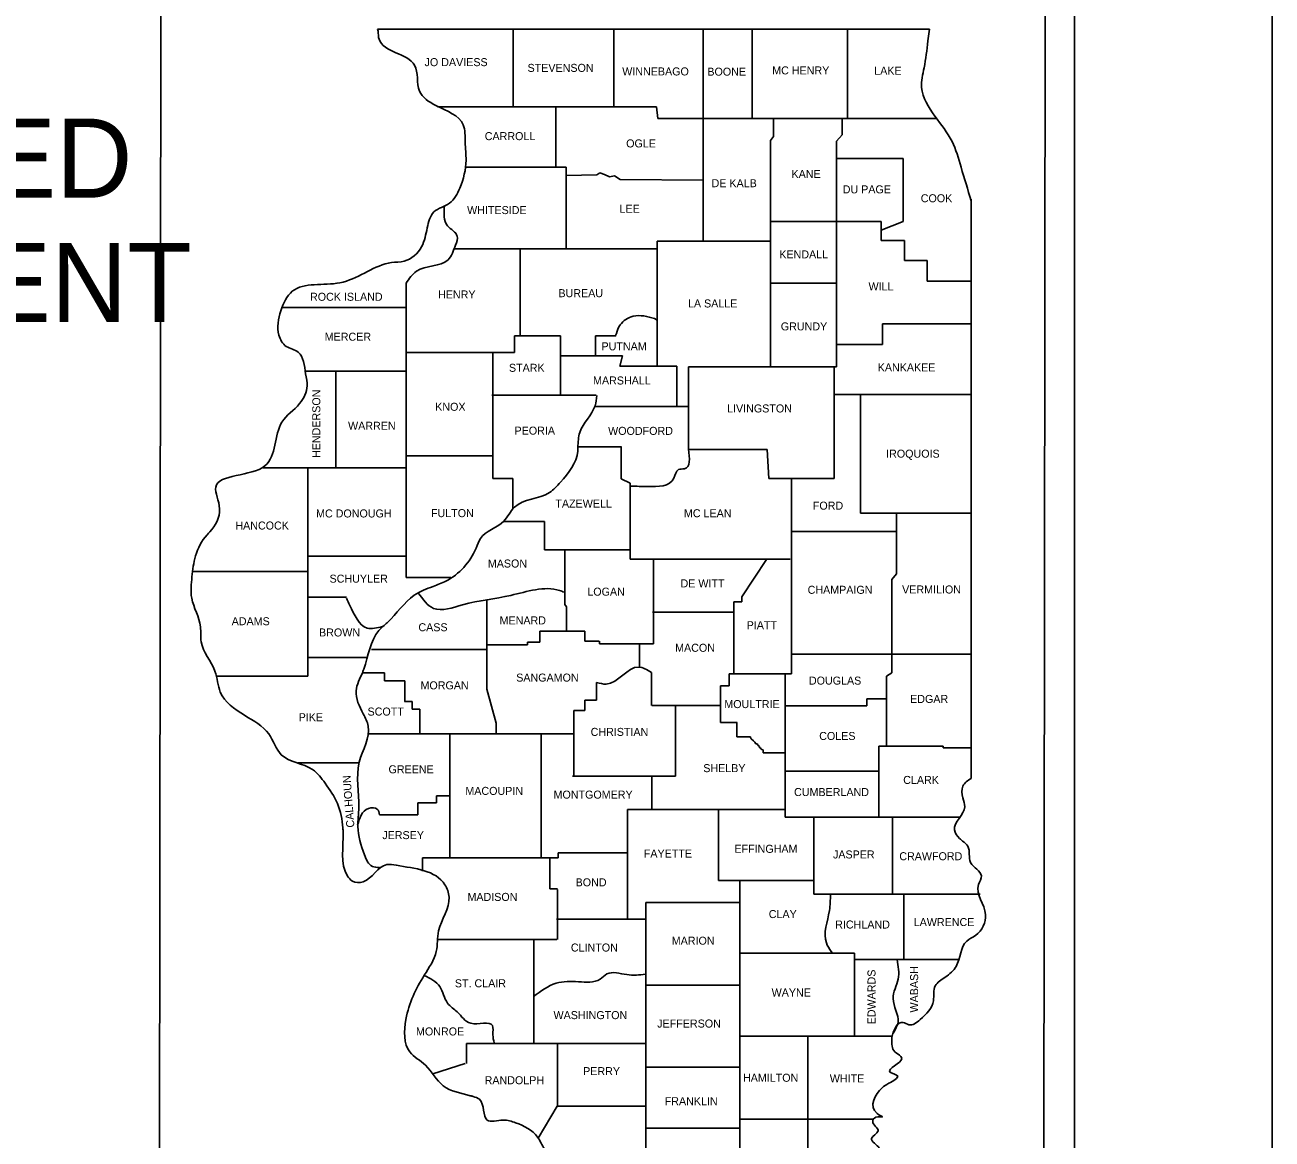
# Model space of a CAD drawing. Extents: x 402664 to 405384, y 1167702 to 1169832.
# Drawn here: x 403967 to 404282.5, y 1169407.8 to 1169689.5 of the extents above; entities that cross this region are included whole.
import ezdxf

# ---------------------------------------------------------------- set-up
doc = ezdxf.new("R2010")
doc.units = 0
doc.layers.add('Level 48', color=7, linetype='Continuous')
doc.layers.add('Sheets_General Details', color=7, linetype='Continuous')

msp = doc.modelspace()

# ---------------------------------------------------------------- linework, layer by layer
at = {"layer": 'Level 48'}
msp.add_lwpolyline([(403381.43, 1169831.92), (404282.46, 1169831.92), (404282.46, 1168661.92), (403381.43, 1168661.92)], close=True, dxfattribs=at)
at = {"layer": 'Sheets_General Details'}
for p, q in [((404282.46, 1169831.92), (404282.46, 1168661.92)), ((404232.46, 1169771.92), (404232.46, 1168721.92)), ((404001.37, 1169692.45), (404000.92, 1169337.2)), ((404225.05, 1169692.45), (404224.61, 1169337.2)), ((404056.35, 1169687.92), (404056.17, 1169688.47)), ((404056.17, 1169688.47), (404195.84, 1169688.47)), ((404090.47, 1169668.81), (404090.47, 1169688.47)), ((404115.92, 1169668.81), (404115.92, 1169688.47)), ((404138.58, 1169634.65), (404138.58, 1169688.47)), ((404150.97, 1169665.86), (404150.97, 1169688.47)), ((404175.09, 1169665.86), (404175.09, 1169688.47)), ((404195.41, 1169685.51), (404195.84, 1169688.47)), ((404071.34, 1169668.81), (404126.75, 1169668.81)), ((404101.26, 1169668.81), (404101.26, 1169653.53)), ((404127.08, 1169665.86), (404126.75, 1169668.81)), ((404127.08, 1169665.86), (404197.53, 1169665.86)), ((404156.35, 1169665.86), (404156.35, 1169661.28)), ((404173.67, 1169665.86), (404173.68, 1169661.69)), ((404156.35, 1169661.28), (404155.57, 1169660.29)), ((404156.35, 1169661.28), (404156.35, 1169661.28)), ((404173.68, 1169661.69), (404172.27, 1169660.08)), ((404155.57, 1169660.29), (404155.57, 1169603.07)), ((404172.27, 1169660.08), (404172.27, 1169603.07)), ((404172.45, 1169655.7), (404189.15, 1169655.7)), ((404189.15, 1169655.7), (404189.15, 1169639.83)), ((404078.44, 1169653.53), (404103.9, 1169653.53)), ((404103.9, 1169653.53), (404103.9, 1169632.9)), ((404111.65, 1169651.6), (404103.9, 1169651.43)), ((404112.43, 1169652.08), (404111.65, 1169651.6)), ((404113.62, 1169651.71), (404112.43, 1169652.08)), ((404114.81, 1169651.09), (404113.62, 1169651.71)), ((404116.1, 1169651.33), (404114.81, 1169651.09)), ((404117.51, 1169650.44), (404116.1, 1169651.33)), ((404138.58, 1169650.24), (404117.51, 1169650.44)), ((404206.31, 1169645.46), (404206.31, 1169498.98)), ((404155.57, 1169639.8), (404183.58, 1169639.8)), ((404189.15, 1169639.83), (404183.58, 1169637.62)), ((404183.58, 1169639.8), (404183.58, 1169635.02)), ((404075.41, 1169632.9), (404126.9, 1169632.9)), ((404092.25, 1169632.9), (404092.25, 1169610.9)), ((404126.9, 1169634.81), (404155.65, 1169634.81)), ((404126.9, 1169634.81), (404126.9, 1169603.24)), ((404183.58, 1169635.02), (404189.45, 1169635.02)), ((404189.45, 1169635.02), (404189.45, 1169629.95)), ((404189.45, 1169629.95), (404195.23, 1169629.95)), ((404195.23, 1169629.95), (404195.23, 1169624.69)), ((404063.39, 1169624.17), (404063.39, 1169549.82)), ((404155.57, 1169624.17), (404172.27, 1169624.17)), ((404195.23, 1169624.69), (404206.35, 1169624.69)), ((404032.13, 1169618.06), (404063.39, 1169618.06)), ((404126.27, 1169615.25), (404126.9, 1169614.85)), ((404183.87, 1169613.95), (404183.87, 1169608.71)), ((404183.87, 1169613.95), (404206.26, 1169613.95)), ((404090.8, 1169610.9), (404102.46, 1169610.9)), ((404090.8, 1169606.69), (404090.8, 1169610.9)), ((404102.46, 1169610.9), (404102.46, 1169595.89)), ((404111.35, 1169610.87), (404116.44, 1169610.87)), ((404111.35, 1169610.87), (404111.35, 1169605.8)), ((404063.4, 1169606.69), (404090.8, 1169606.69)), ((404085.31, 1169606.69), (404085.31, 1169574.85)), ((404172.27, 1169608.71), (404183.87, 1169608.71)), ((404102.46, 1169605.8), (404118.11, 1169605.8)), ((404118.11, 1169605.8), (404117.44, 1169603.24)), ((404037.73, 1169602), (404063.39, 1169602)), ((404045.58, 1169602), (404045.58, 1169577.53)), ((404117.44, 1169603.24), (404131.92, 1169603.24)), ((404131.92, 1169603.24), (404131.92, 1169593)), ((404134.84, 1169603.07), (404172.27, 1169603.07)), ((404134.84, 1169584.83), (404134.84, 1169603.07)), ((404171.67, 1169603.07), (404171.67, 1169602.93)), ((404171.67, 1169602.93), (404171.67, 1169574.81)), ((404085.09, 1169595.89), (404111.51, 1169595.89)), ((404171.67, 1169596.06), (404206.26, 1169596.06)), ((404178.31, 1169596.02), (404178.31, 1169566.09)), ((404110.97, 1169593), (404134.84, 1169593)), ((404134.84, 1169582.17), (404134.84, 1169584.83)), ((404106.87, 1169582.84), (404117.92, 1169582.84)), ((404117.81, 1169582.84), (404117.81, 1169574.75)), ((404154.76, 1169582.17), (404134.84, 1169582.17)), ((404154.76, 1169582.17), (404155.15, 1169574.81)), ((404063.35, 1169580.57), (404085.31, 1169580.57)), ((404027.27, 1169577.54), (404063.39, 1169577.54)), ((404038.54, 1169577.54), (404038.54, 1169524.8)), ((404085.31, 1169574.85), (404090.43, 1169574.85)), ((404090.43, 1169574.85), (404090.43, 1169567.32)), ((404117.81, 1169574.75), (404120.07, 1169573.62)), ((404120.07, 1169573.62), (404120.07, 1169554.43)), ((404120.37, 1169572.87), (404120.14, 1169572.95)), ((404171.23, 1169574.81), (404155.15, 1169574.81)), ((404160.87, 1169574.81), (404160.87, 1169525.43)), ((404171.67, 1169574.81), (404171.23, 1169574.81)), ((404178.31, 1169566.09), (404206.26, 1169566.09)), ((404187.43, 1169566.09), (404187.43, 1169550.67)), ((404087.91, 1169563.91), (404098.42, 1169563.91)), ((404098.42, 1169563.91), (404098.42, 1169556.76)), ((404160.88, 1169561.41), (404187.43, 1169561.41)), ((404098.42, 1169556.76), (404119.96, 1169556.76)), ((404103.53, 1169556.76), (404103.53, 1169542.96)), ((404038.5, 1169555.15), (404063.33, 1169555.15)), ((404120.07, 1169554.43), (404160.54, 1169554.43)), ((404125.94, 1169554.43), (404125.94, 1169533.02)), ((404148.33, 1169544.87), (404154.57, 1169554.33)), ((404009.46, 1169551.29), (404038.42, 1169551.29)), ((404187.43, 1169550.67), (404186.29, 1169549.31)), ((404063.39, 1169549.82), (404074.71, 1169549.82)), ((404186.29, 1169549.31), (404186.29, 1169525.64)), ((404038.5, 1169544.79), (404048.28, 1169544.79)), ((404083.8, 1169544.07), (404083.8, 1169521.55)), ((404146.33, 1169543.59), (404148.33, 1169543.59)), ((404146.33, 1169543.59), (404146.33, 1169525.43)), ((404148.33, 1169543.59), (404148.33, 1169544.87)), ((404103.53, 1169542.96), (404103.93, 1169542.36)), ((404103.93, 1169542.36), (404103.93, 1169536.24)), ((404125.75, 1169541.03), (404146.18, 1169541.03)), ((404097.26, 1169536.24), (404108.61, 1169536.24)), ((404097.26, 1169533.4), (404097.26, 1169536.24)), ((404108.61, 1169533.7), (404108.61, 1169536.24)), ((404054.65, 1169531.58), (404083.59, 1169531.58)), ((404083.67, 1169532.75), (404094.12, 1169532.75)), ((404094.12, 1169533.4), (404097.26, 1169533.4)), ((404094.12, 1169532.75), (404094.12, 1169533.4)), ((404108.61, 1169533.7), (404112.24, 1169533.7)), ((404112.36, 1169533.02), (404112.36, 1169533.71)), ((404112.36, 1169533.02), (404125.94, 1169533.02)), ((404122.41, 1169533.02), (404122.41, 1169527.01)), ((404038.54, 1169529.57), (404053.58, 1169529.57)), ((404160.87, 1169530.36), (404206.07, 1169530.36)), ((404015.38, 1169524.8), (404038.54, 1169524.8)), ((404052.35, 1169525.67), (404057.9, 1169525.67)), ((404057.9, 1169525.67), (404057.9, 1169523.62)), ((404125.45, 1169525.77), (404125.45, 1169517.42)), ((404145.08, 1169525.43), (404160.87, 1169525.43)), ((404145.08, 1169525.43), (404145.08, 1169522.35)), ((404159.32, 1169525.43), (404159.32, 1169489.14)), ((404186.29, 1169525.64), (404184.95, 1169524.85)), ((404184.95, 1169524.85), (404184.95, 1169507.14)), ((404057.9, 1169523.62), (404063.1, 1169523.62)), ((404063.1, 1169523.62), (404063.1, 1169518.42)), ((404083.8, 1169521.55), (404086.2, 1169512.91)), ((404111.58, 1169523.27), (404111.58, 1169518.79)), ((404142.93, 1169522.35), (404145.08, 1169522.35)), ((404142.93, 1169522.35), (404142.93, 1169513.08)), ((404063.02, 1169518.42), (404064.92, 1169518.42)), ((404064.92, 1169518.42), (404064.92, 1169516.53)), ((404108.61, 1169518.79), (404111.58, 1169518.79)), ((404108.61, 1169518.79), (404108.61, 1169516.13)), ((404179.94, 1169517.29), (404179.94, 1169519.07)), ((404179.94, 1169519.07), (404184.72, 1169519.07)), ((404064.92, 1169516.53), (404066.88, 1169516.53)), ((404066.88, 1169516.53), (404066.88, 1169510.13)), ((404105.79, 1169516.13), (404108.61, 1169516.13)), ((404105.79, 1169516.13), (404105.79, 1169499.53)), ((404125.6, 1169517.43), (404142.9, 1169517.43)), ((404131.54, 1169517.43), (404131.54, 1169499.53)), ((404159.4, 1169517.29), (404179.94, 1169517.29)), ((404086.2, 1169512.91), (404086.2, 1169510.22)), ((404142.93, 1169513.08), (404147.11, 1169513.08)), ((404147.04, 1169509.49), (404147.04, 1169513.08)), ((404053.76, 1169510.23), (404105.61, 1169510.23)), ((404074.45, 1169510.23), (404074.45, 1169478.88)), ((404097.55, 1169510.23), (404097.55, 1169478.86)), ((404147.04, 1169509.49), (404150.49, 1169509.49)), ((404150.49, 1169509.49), (404150.53, 1169509.34)), ((404150.53, 1169509.34), (404150.72, 1169508.99)), ((404150.72, 1169508.99), (404151.3, 1169508.45)), ((404151.3, 1169508.45), (404151.61, 1169508.16)), ((404151.61, 1169508.16), (404151.88, 1169507.74)), ((404151.88, 1169507.74), (404152.19, 1169507.74)), ((404152.19, 1169507.74), (404152.46, 1169507.27)), ((404152.46, 1169507.27), (404152.77, 1169507.09)), ((404152.77, 1169507.09), (404152.77, 1169506.74)), ((404152.77, 1169506.74), (404153.03, 1169506.68)), ((404153.03, 1169506.68), (404153.17, 1169506.5)), ((404153.17, 1169506.5), (404153.42, 1169506.32)), ((404153.42, 1169506.32), (404153.74, 1169506.21)), ((404153.74, 1169506.21), (404153.75, 1169506.14)), ((404153.75, 1169505.45), (404153.75, 1169506.14)), ((404182.98, 1169507.16), (404199.24, 1169507.16)), ((404182.98, 1169507.16), (404182.98, 1169489.14)), ((404199.24, 1169507.16), (404199.24, 1169506.72)), ((404199.24, 1169506.72), (404206.29, 1169506.72)), ((404036.1, 1169502.94), (404051.55, 1169502.94)), ((404153.75, 1169505.45), (404159.24, 1169505.45)), ((404105.49, 1169499.53), (404131.54, 1169499.53)), ((404125.53, 1169499.53), (404125.53, 1169491.08)), ((404159.51, 1169500.77), (404183.01, 1169500.77)), ((404071.09, 1169492.83), (404071.09, 1169494.58)), ((404071.11, 1169494.58), (404074.51, 1169494.58)), ((404066.34, 1169492.83), (404071.09, 1169492.83)), ((404066.34, 1169489.77), (404066.34, 1169492.83)), ((404119.41, 1169491.09), (404159.32, 1169491.09)), ((404119.41, 1169491.09), (404119.41, 1169463.35)), ((404142.44, 1169491.09), (404142.44, 1169473.13)), ((404056.67, 1169489.77), (404066.34, 1169489.77)), ((404159.32, 1169489.14), (404203.43, 1169489.14)), ((404166.55, 1169489.14), (404166.55, 1169469.71)), ((404186.44, 1169489.14), (404186.44, 1169469.71)), ((404067.55, 1169478.88), (404101.86, 1169478.88)), ((404067.55, 1169478.88), (404067.55, 1169475.49)), ((404099.78, 1169478.88), (404099.78, 1169471.07)), ((404101.9, 1169480.18), (404119.37, 1169480.18)), ((404101.9, 1169480.18), (404101.9, 1169478.88)), ((404099.78, 1169471.07), (404101.68, 1169471.07)), ((404142.44, 1169473.13), (404166.55, 1169473.13)), ((404147.78, 1169379.25), (404147.78, 1169473.13)), ((404101.67, 1169470.91), (404101.67, 1169458.23)), ((404166.55, 1169469.71), (404208.59, 1169469.71)), ((404189.33, 1169469.71), (404189.33, 1169453.16)), ((404124.08, 1169395.18), (404124.08, 1169467.56)), ((404124.08, 1169467.56), (404147.78, 1169467.56)), ((404101.45, 1169463.35), (404124.09, 1169463.35)), ((404071.38, 1169458.24), (404101.49, 1169458.24)), ((404095.74, 1169458.24), (404095.74, 1169431.92)), ((404147.78, 1169454.8), (404176.79, 1169454.8)), ((404170.93, 1169455.21), (404171.36, 1169454.71)), ((404176.79, 1169454.8), (404176.79, 1169433.8)), ((404176.79, 1169453.16), (404203.38, 1169453.16)), ((404124.08, 1169446.69), (404147.79, 1169446.69)), ((404147.78, 1169433.83), (404186.27, 1169433.83)), ((404165.04, 1169433.83), (404165.04, 1169395.07)), ((404078.67, 1169431.92), (404124.08, 1169431.92)), ((404078.67, 1169431.92), (404078.67, 1169426.91)), ((404101.67, 1169431.92), (404101.67, 1169416.08)), ((404070.15, 1169424.29), (404078.3, 1169426.92)), ((404124.08, 1169425.93), (404147.78, 1169425.93)), ((404096.83, 1169408.03), (404101.57, 1169416.08)), ((404101.57, 1169416.08), (404124.09, 1169416.08)), ((404147.78, 1169412.83), (404181.62, 1169412.83)), ((404124.08, 1169410.51), (404147.78, 1169410.51))]:
    msp.add_line(p, q, dxfattribs=at)
for points in [[(404056.34, 1169688), (404056.56, 1169685.88), (404065.54, 1169679.34), (404066.8, 1169672.74), (404070.93, 1169669.15), (404077.86, 1169664.26), (404078.34, 1169659.84), (404078.56, 1169655.3), (404077, 1169648.25), (404074.37, 1169644.45), (404070.44, 1169642.23), (404068.73, 1169638.19), (404067.33, 1169633.44), (404062.91, 1169629.78), (404059.68, 1169629.41), (404058.91, 1169629.27), (404046.66, 1169624.31), (404034.6, 1169622.15), (404031.71, 1169617.23), (404031.22, 1169611.07), (404033.08, 1169608.23), (404036.09, 1169606.76), (404037.98, 1169601.29), (404038.35, 1169598.21), (404036.46, 1169593.77), (404031.97, 1169589.08), (404027.7, 1169578.03), (404015.24, 1169572.66), (404016.21, 1169567.16), (404013.75, 1169561.34), (404013.05, 1169560.59), (404010.12, 1169555.25), (404009.23, 1169549.92), (404009.16, 1169544.58), (404011.38, 1169537.29), (404011.53, 1169533.53), (404015.05, 1169526.08), (404016.39, 1169520.81), (404022.51, 1169514.93), (404028.67, 1169510.21), (404031.82, 1169504.97), (404039.72, 1169501.21), (404042.91, 1169497.76), (404046.03, 1169492.63), (404047.4, 1169486.44), (404047.47, 1169485.41), (404048.59, 1169474.27), (404049.81, 1169473.03), (404052.52, 1169472.86), (404058.49, 1169477.17), (404060.94, 1169477), (404073.22, 1169472.11), (404074.26, 1169468.99), (404071.63, 1169460.41), (404071.03, 1169455.21), (404067.99, 1169449.19), (404063.35, 1169438.04), (404064.35, 1169429.8), (404068.29, 1169426.44), (404072.77, 1169421.25), (404079.64, 1169418.75), (404080.38, 1169418.54), (404081.97, 1169417.83), (404083.9, 1169412.56), (404087.95, 1169412.56), (404091.1, 1169411.91), (404096.66, 1169408.28), (404098.44, 1169405.31), (404105.12, 1169399.94), (404106.09, 1169395.29), (404106.53, 1169390.29), (404109.65, 1169387.42), (404110.09, 1169384.1), (404112.1, 1169380.44), (404107.42, 1169378.7), (404106.68, 1169376.96), (404107.64, 1169375.59), (404108.43, 1169375.18), (404109.09, 1169372.1), (404113.62, 1169364.37), (404116.96, 1169360.81), (404117.92, 1169361.39), (404117.11, 1169364.47), (404120.15, 1169362.04), (404124.26, 1169359.89), (404123.78, 1169362.97), (404126.68, 1169367.14), (404128.09, 1169369.53), (404133.09, 1169372.85), (404137.88, 1169372.17), (404138.81, 1169371.72), (404150.6, 1169366.76), (404158.84, 1169363.27), (404161.24, 1169364.23), (404162.18, 1169365.94), (404162.51, 1169369.98), (404159.65, 1169376.1)], [(404206.36, 1169645.07), (404203.77, 1169653.55), (404201.5, 1169660.05), (404197.15, 1169666.48), (404193.78, 1169673.69), (404194.42, 1169678.66), (404195.4, 1169685.45)], [(404073.12, 1169643.75), (404073.89, 1169638.71), (404076.33, 1169636.11), (404075.89, 1169633.85), (404074, 1169630.12), (404066.02, 1169627.22), (404063.39, 1169624.17)], [(404126.27, 1169615.25), (404120.85, 1169615.86), (404117.55, 1169613.64), (404116.59, 1169611.52), (404116.4, 1169610.84)], [(404106.86, 1169582.71), (404107.34, 1169586.48), (404111.2, 1169593.22), (404111.65, 1169595.78)], [(404106.86, 1169582.71), (404106.83, 1169581.69), (404102.42, 1169573.89), (404099.71, 1169571.29), (404090.8, 1169567.56), (404088.1, 1169564.04), (404082.2, 1169559.66), (404081.08, 1169557.2), (404073.48, 1169548.89), (404070.22, 1169547.53), (404065.47, 1169545.3), (404058.64, 1169538.36), (404056.52, 1169536.37), (404052.71, 1169526.63), (404052.41, 1169525.84), (404050.74, 1169521.12), (404052.56, 1169515.31), (404053.82, 1169512.23), (404051.55, 1169503.06), (404051.44, 1169491.64), (404051.18, 1169486.78), (404052.89, 1169479.67), (404054.86, 1169476.73), (404056.64, 1169476.42)], [(404120.37, 1169572.87), (404124.53, 1169572.79), (404131.16, 1169574.92), (404132.28, 1169577.07), (404133.8, 1169577.28), (404134.87, 1169582.24)], [(404066.46, 1169545.92), (404070.36, 1169541.98), (404077.67, 1169542.87), (404089.91, 1169545.27), (404102.23, 1169546.5), (404103.35, 1169546.09)], [(404057.41, 1169537.37), (404053.55, 1169537), (404049.17, 1169542.71), (404048.28, 1169544.58)], [(404125.45, 1169525.77), (404122.23, 1169527.14), (404114.03, 1169522.83), (404111.58, 1169523.27)], [(404159.65, 1169376.1), (404159.88, 1169378.43), (404159.54, 1169380.17), (404160.58, 1169380.07), (404163.77, 1169384.24), (404170.23, 1169385.84), (404179.54, 1169388.38), (404181.09, 1169389.68), (404180.57, 1169391.12), (404179.87, 1169392.04), (404176.87, 1169397.41), (404181.28, 1169402.67), (404183.1, 1169405.45), (404181.13, 1169407.94), (404182.8, 1169409.82), (404181.43, 1169412.25), (404182.21, 1169413.28), (404183.91, 1169413.38), (404182.54, 1169414.24), (404183.8, 1169420.73), (404185.51, 1169421.9), (404187.7, 1169423.78), (404185.73, 1169424.74), (404188.81, 1169428.12), (404186.51, 1169430.55), (404186.36, 1169431.27), (404186.29, 1169433.49), (404189.11, 1169437.29), (404190.59, 1169436.67), (404193.41, 1169437.98), (404196.78, 1169442.76), (404197.27, 1169446.52), (404199.76, 1169448.71), (404202.54, 1169451.45), (404205.21, 1169457.84), (404207.48, 1169459.31), (404209.99, 1169464.55), (404208.22, 1169472.14), (404208.92, 1169474.33), (404206.21, 1169477.72), (404205.51, 1169481.82), (404204.17, 1169483.15), (404203.43, 1169483.8), (404202.09, 1169485.96), (404204.73, 1169491.81), (404204.21, 1169494.07), (404204.25, 1169497.04), (404206.31, 1169498.98)], [(404051.14, 1169487.17), (404053.85, 1169491.38), (404056.11, 1169491.21), (404056.67, 1169489.77)], [(404170.93, 1169455.21), (404169.71, 1169457.36), (404170.48, 1169465.54), (404170.74, 1169469.61)], [(404187.61, 1169453.16), (404187.87, 1169448.23), (404186.58, 1169443.31), (404187.84, 1169437.35), (404186.65, 1169434.58)], [(404067.97, 1169449.14), (404071.92, 1169446.35), (404073.89, 1169442.14), (404076.33, 1169439.92), (404079.75, 1169437.05), (404085.24, 1169436.47), (404085.35, 1169434.14), (404085.68, 1169432.12)], [(404095.65, 1169443.79), (404101.37, 1169447.2), (404107.01, 1169447.55), (404112.46, 1169448.23), (404114.2, 1169449.53), (404119.24, 1169449.36), (404123.96, 1169449.46)]]:
    msp.add_spline(points, degree=3, dxfattribs=at)

# ---------------------------------------------------------------- texts
for s, height, p in [('JO DAVIESS', 2.025, (404068.07, 1169679.09)), ('STEVENSON', 2.025, (404094.12, 1169677.64)), ('WINNEBAGO', 2.025, (404118.07, 1169676.74)), ('BOONE', 2.025, (404139.61, 1169676.68)), ('MC HENRY', 2.025, (404156.01, 1169677)), ('LAKE', 2.025, (404181.82, 1169676.92)), ('PLANS FOR PROPOSED', 20, (403683.55, 1169645.84)), ('CARROLL', 2.025, (404083.29, 1169660.38)), ('OGLE', 2.025, (404119.07, 1169658.54)), ('KANE', 2.025, (404160.9, 1169650.81)), ('DE KALB', 2.025, (404140.67, 1169648.48)), ('DU PAGE', 2.025, (404173.85, 1169646.92)), ('COOK', 2.025, (404193.59, 1169644.67)), ('WHITESIDE', 2.025, (404078.83, 1169641.68)), ('LEE', 2.025, (404117.39, 1169642.02)), ('HIGHWAY IMPROVEMENT', 20, (403674.86, 1169614.41)), ('KENDALL', 2.025, (404157.81, 1169630.48)), ('BUREAU', 2.025, (404101.93, 1169620.67)), ('WILL', 2.025, (404180.38, 1169622.36)), ('ROCK ISLAND', 2.025, (404039.09, 1169619.76)), ('HENRY', 2.025, (404071.48, 1169620.34)), ('LA SALLE', 2.025, (404134.7, 1169618.07)), ('GRUNDY', 2.025, (404158.19, 1169612.27)), ('MERCER', 2.025, (404042.8, 1169609.66)), ('PUTNAM', 2.025, (404112.83, 1169607.23)), ('STARK', 2.025, (404089.41, 1169601.8)), ('KANKAKEE', 2.025, (404182.7, 1169601.9)), ('MARSHALL', 2.025, (404110.69, 1169598.59)), ('KNOX', 2.025, (404070.76, 1169591.94)), ('LIVINGSTON', 2.025, (404144.6, 1169591.52)), ('WARREN', 2.025, (404048.71, 1169587.15)), ('PEORIA', 2.025, (404090.83, 1169585.91)), ('WOODFORD', 2.025, (404114.5, 1169585.85)), ('IROQUOIS', 2.025, (404184.83, 1169580.08)), ('TAZEWELL', 2.025, (404101.16, 1169567.46)), ('FORD', 2.025, (404166.29, 1169566.94)), ('MC DONOUGH', 2.025, (404040.62, 1169564.97)), ('FULTON', 2.025, (404069.69, 1169565.05)), ('MC LEAN', 2.025, (404133.68, 1169565.02)), ('HANCOCK', 2.025, (404020.2, 1169561.91)), ('MASON', 2.025, (404084.07, 1169552.31)), ('SCHUYLER', 2.025, (404044.03, 1169548.48)), ('LOGAN', 2.025, (404109.24, 1169545.19)), ('DE WITT', 2.025, (404132.82, 1169547.28)), ('CHAMPAIGN', 2.025, (404164.97, 1169545.66)), ('VERMILION', 2.025, (404188.87, 1169545.74)), ('ADAMS', 2.025, (404019.27, 1169537.71)), ('CASS', 2.025, (404066.51, 1169536.19)), ('MENARD', 2.025, (404087.05, 1169537.92)), ('PIATT', 2.025, (404149.55, 1169536.71)), ('BROWN', 2.025, (404041.37, 1169534.87)), ('MACON', 2.025, (404131.45, 1169531)), ('SANGAMON', 2.025, (404091.25, 1169523.46)), ('DOUGLAS', 2.025, (404165.3, 1169522.7)), ('MORGAN', 2.025, (404067.04, 1169521.5)), ('MOULTRIE', 2.025, (404143.9, 1169516.76)), ('EDGAR', 2.025, (404190.9, 1169518.06)), ('PIKE', 2.025, (404036.22, 1169513.45)), ('SCOTT', 2.025, (404053.64, 1169514.87)), ('CHRISTIAN', 2.025, (404110.07, 1169509.73)), ('COLES', 2.025, (404167.9, 1169508.7)), ('SHELBY', 2.025, (404138.57, 1169500.56)), ('GREENE', 2.025, (404058.95, 1169500.27)), ('CLARK', 2.025, (404189.15, 1169497.58)), ('MACOUPIN', 2.025, (404078.39, 1169494.81)), ('CUMBERLAND', 2.025, (404161.54, 1169494.52)), ('MONTGOMERY', 2.025, (404100.7, 1169493.87)), ('JERSEY', 2.025, (404057.38, 1169483.63)), ('FAYETTE', 2.025, (404123.53, 1169478.96)), ('EFFINGHAM', 2.025, (404146.45, 1169480.16)), ('JASPER', 2.025, (404171.39, 1169478.74)), ('CRAWFORD', 2.025, (404188.16, 1169478.29)), ('BOND', 2.025, (404106.28, 1169471.69)), ('MADISON', 2.025, (404078.92, 1169468)), ('CLAY', 2.025, (404155.14, 1169463.66)), ('RICHLAND', 2.025, (404171.94, 1169461.02)), ('LAWRENCE', 2.025, (404191.81, 1169461.64)), ('MARION', 2.025, (404130.6, 1169456.93)), ('CLINTON', 2.025, (404105.08, 1169455.2)), ('ST. CLAIR', 2.025, (404075.73, 1169446.16)), ('WAYNE', 2.025, (404155.86, 1169443.83)), ('WASHINGTON', 2.025, (404100.69, 1169438.11)), ('JEFFERSON', 2.025, (404126.92, 1169435.98)), ('MONROE', 2.025, (404065.9, 1169433.98)), ('PERRY', 2.025, (404108.18, 1169423.94)), ('HAMILTON', 2.025, (404148.62, 1169422.27)), ('WHITE', 2.025, (404170.58, 1169422.09)), ('RANDOLPH', 2.025, (404083.26, 1169421.64)), ('FRANKLIN', 2.025, (404128.82, 1169416.35))]:
    msp.add_text(s, height=height, dxfattribs=at).set_placement(p)
for s, rotation, p in [('HENDERSON', 90, (404041.69, 1169580)), ('CALHOUN', 94.3365, (404050.33, 1169486.62)), ('EDWARDS', 90, (404182.14, 1169436.79)), ('WABASH', 90, (404192.93, 1169439.78))]:
    msp.add_text(s, height=2.025, rotation=rotation, dxfattribs=at).set_placement(p)

doc.saveas('drawing.dxf')
